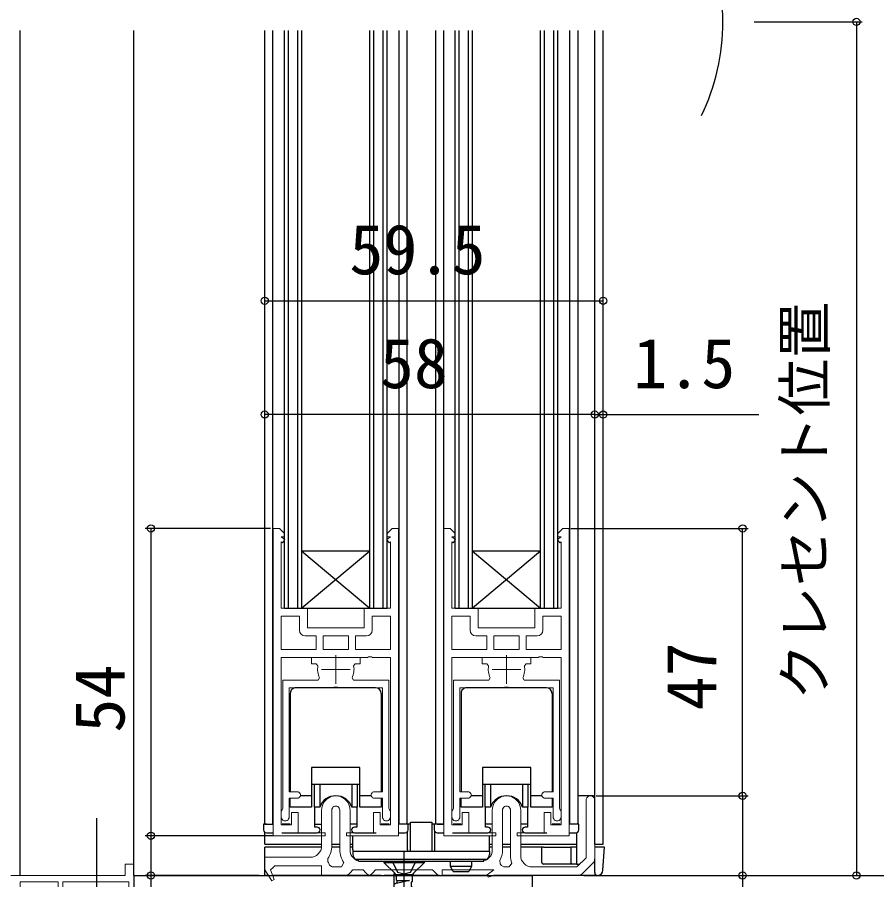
# Model space of a CAD drawing. Units: millimetres, scale not verified. Extents: x -525 to 525, y -782 to 777.
# Drawn here: x -333.5 to -182.4, y -527.2 to -375.7 of the extents above; entities that cross this region are included whole.
import ezdxf
from ezdxf.enums import TextEntityAlignment as Align

# ---------------------------------------------------------------- set-up
doc = ezdxf.new("R2010")
doc.units = ezdxf.units.MM
doc.header["$LTSCALE"] = 4
doc.layers.add('0-2_YKK_11', color=7, linetype='Continuous', lineweight=18)
for name, color, linetype in [('0-3_YKK_12', 2, 'Continuous'), ('0-4_YKK_13', 4, 'Continuous'), ('0-6_YKK_D', 6, 'Continuous'), ('0-8_YSS_K', 3, 'Continuous'), ('0-9_YSS_KE', 3, 'Continuous')]:
    doc.layers.add(name, color=color, linetype=linetype)
doc.styles.add('ＭＳ ゴシック', font='')
doc.styles.get('ＭＳ ゴシック').set_extended_font_data('MS Gothic')

msp = doc.modelspace()

# ---------------------------------------------------------------- linework, layer by layer
at = {"layer": '0-2_YKK_11'}
for p, q in [((-277.502, -487.804), (-277.502, -492.804)), ((-247.502, -487.804), (-247.502, -492.804)), ((-280.002, -490.304), (-275.002, -490.304)), ((-250.002, -490.304), (-245.002, -490.304)), ((-232.002, -523.59), (-232.002, -513.254)), ((-280.002, -515.004), (-280.002, -521.304)), ((-278.202, -521.304), (-278.202, -515.004)), ((-276.802, -515.004), (-276.802, -522.004)), ((-275.002, -522.004), (-275.002, -515.004)), ((-250.002, -515.004), (-250.002, -522.004)), ((-248.202, -522.004), (-248.202, -515.004)), ((-246.802, -515.004), (-246.802, -523.004)), ((-245.002, -523.004), (-245.002, -515.004)), ((-278.902, -524.103), (-278.909, -523.513)), ((-252.002, -524.004), (-273.002, -524.004)), ((-248.619, -524.466), (-248.694, -523.874)), ((-234.209, -526.211), (-232.295, -524.297))]:
    msp.add_line(p, q, dxfattribs=at)
for points in [[(-288.502, -465.504), (-288.502, -519.504), (-287.502, -519.504), (-279.402, -519.504), (-279.402, -519.004), (-284.102, -519.004), (-284.102, -515.404), (-285.302, -515.404), (-285.302, -517.604), (-287.102, -517.604), (-287.102, -488.204), (-271.96, -488.204), (-271.777, -488.084), (-271.227, -488.084), (-271.044, -488.204), (-267.902, -488.204), (-267.902, -517.604), (-269.702, -517.604), (-269.702, -515.404), (-270.902, -515.404), (-270.902, -519.004), (-275.602, -519.004), (-275.602, -519.504), (-267.502, -519.504), (-266.502, -519.504), (-266.502, -465.504), (-267.602, -465.504), (-268.502, -466.404), (-268.502, -467.004), (-267.902, -467.004), (-268.555, -467.469), (-268.149, -468.039), (-267.902, -467.863), (-267.902, -479.504), (-272.502, -479.504), (-272.502, -483.004), (-282.502, -483.004), (-282.502, -479.504), (-287.102, -479.504), (-287.102, -467.863)], [(-287.102, -467.863), (-286.855, -468.039), (-286.449, -467.469), (-287.102, -467.004), (-286.502, -467.004), (-286.502, -466.404), (-287.402, -465.504), (-288.502, -465.504)], [(-258.499, -465.504), (-258.499, -519.504), (-257.499, -519.504), (-249.399, -519.504), (-249.399, -519.004), (-254.099, -519.004), (-254.099, -515.404), (-255.299, -515.404), (-255.299, -517.604), (-257.099, -517.604), (-257.099, -488.204), (-241.957, -488.204), (-241.774, -488.084), (-241.224, -488.084), (-241.04, -488.204), (-237.899, -488.204), (-237.899, -517.604), (-239.699, -517.604), (-239.699, -515.404), (-240.899, -515.404), (-240.899, -519.004), (-245.599, -519.004), (-245.599, -519.504), (-237.499, -519.504), (-236.499, -519.504), (-236.499, -465.504), (-237.599, -465.504), (-238.499, -466.404), (-238.499, -467.004), (-237.899, -467.004), (-238.552, -467.469), (-238.146, -468.039), (-237.899, -467.863), (-237.899, -479.504), (-242.499, -479.504), (-242.499, -483.004), (-252.499, -483.004), (-252.499, -479.504), (-257.099, -479.504), (-257.099, -467.863)], [(-257.099, -467.863), (-256.852, -468.039), (-256.446, -467.469), (-257.099, -467.004), (-256.499, -467.004), (-256.499, -466.404), (-257.399, -465.504), (-258.499, -465.504)], [(-283.902, -483.404), (-283.902, -480.904), (-287.102, -480.904), (-287.102, -486.804)], [(-271.102, -483.404), (-271.102, -480.904), (-267.902, -480.904), (-267.902, -486.804)], [(-253.899, -483.404), (-253.899, -480.904), (-257.099, -480.904), (-257.099, -486.804)], [(-241.099, -483.404), (-241.099, -480.904), (-237.899, -480.904), (-237.899, -486.804)], [(-287.102, -486.804), (-280.952, -486.804), (-280.952, -484.404), (-282.902, -484.404)], [(-267.902, -486.804), (-274.052, -486.804), (-274.052, -484.404), (-272.102, -484.404)], [(-257.099, -486.804), (-250.949, -486.804), (-250.949, -484.404), (-252.899, -484.404)], [(-237.899, -486.804), (-244.049, -486.804), (-244.049, -484.404), (-242.099, -484.404)], [(-279.775, -488.204), (-281.802, -488.204), (-281.802, -489.304), (-280.931, -489.304), (-280.637, -489.664)], [(-274.366, -489.664), (-274.072, -489.304), (-273.202, -489.304), (-273.202, -488.204), (-275.228, -488.204)], [(-249.776, -488.204), (-251.802, -488.204), (-251.802, -489.304), (-250.931, -489.304), (-250.637, -489.664)], [(-244.367, -489.664), (-244.073, -489.304), (-243.202, -489.304), (-243.202, -488.204), (-245.228, -488.204)], [(-280.348, -491.767), (-280.614, -492.204), (-286.802, -492.204), (-286.802, -514.684), (-286.952, -514.944), (-287.102, -515.204), (-287.102, -516.204)], [(-267.902, -516.204), (-267.902, -515.204), (-268.052, -514.944), (-268.202, -514.684), (-268.202, -492.204), (-274.389, -492.204), (-274.656, -491.767)], [(-250.348, -491.767), (-250.615, -492.204), (-256.802, -492.204), (-256.802, -514.684), (-256.952, -514.944), (-257.102, -515.204), (-257.102, -516.204)], [(-237.902, -516.204), (-237.902, -515.204), (-238.052, -514.944), (-238.202, -514.684), (-238.202, -492.204), (-244.389, -492.204), (-244.656, -491.767)], [(-284.252, -511.804), (-285.702, -511.804), (-285.702, -493.504), (-277.96, -493.504), (-277.777, -493.384), (-277.227, -493.384), (-277.043, -493.504), (-269.302, -493.504), (-269.302, -511.804), (-270.752, -511.804)], [(-254.252, -511.804), (-255.702, -511.804), (-255.702, -493.504), (-247.96, -493.504), (-247.777, -493.384), (-247.227, -493.384), (-247.044, -493.504), (-239.302, -493.504), (-239.302, -511.804), (-240.752, -511.804)], [(-285.702, -516.204), (-285.702, -512.904), (-284.252, -512.904)], [(-270.752, -512.904), (-269.302, -512.904), (-269.302, -516.204)], [(-255.702, -516.204), (-255.702, -512.904), (-254.252, -512.904)], [(-233.502, -513.254), (-233.502, -523.383), (-235.123, -525.004), (-243.002, -525.004)], [(-240.752, -512.904), (-239.302, -512.904), (-239.302, -516.204)], [(-282.002, -523.304), (-290.002, -523.304), (-290.002, -525.504), (-288.748, -527.411), (-288.312, -527.181), (-289.002, -525.504), (-288.996, -525.504), (-288.5, -525.067), (-288.202, -524.804), (-280.002, -524.804), (-280.002, -526.504), (-275.502, -526.504), (-275.002, -526.004), (-274.502, -525.504), (-272.702, -525.504), (-272.202, -526.004), (-271.702, -526.504), (-271.502, -526.504), (-271.002, -526.004), (-270.502, -525.504), (-260.502, -525.504), (-260.002, -526.004), (-259.502, -526.504), (-258.802, -526.504), (-258.802, -525.504), (-249.702, -525.504), (-250.929, -526.373), (-250.72, -526.805), (-249.702, -526.504), (-234.916, -526.504)], [(-276.094, -524.213), (-276.5, -525.004), (-278.133, -525.004), (-278.607, -524.664)], [(-246.563, -524.33), (-247.032, -525.004), (-247.97, -525.004), (-248.403, -524.754)], [(-334.632, -526.504), (-314.502, -526.504), (-314.502, -524.504), (-313.002, -524.504), (-313.002, -529.504), (-313.902, -529.504), (-313.902, -527.604), (-325.502, -527.604), (-325.502, -529.504), (-326.302, -529.504), (-326.302, -527.604), (-333.002, -527.604), (-333.002, -566.504), (-335.044, -566.504)]]:
    msp.add_lwpolyline(points, dxfattribs=at)
for points in [[(-275.252, -484.404), (-279.752, -484.404), (-279.752, -486.804), (-275.252, -486.804)], [(-245.249, -484.404), (-249.749, -484.404), (-249.749, -486.804), (-245.249, -486.804)]]:
    msp.add_lwpolyline(points, close=True, dxfattribs=at)
for centre, radius, start, end in [((-282.902, -483.404), 1, 180.00001, 269.99999), ((-272.102, -483.404), 1, 270.00001, 359.99999), ((-252.899, -483.404), 1, 180.00001, 269.99999), ((-242.099, -483.404), 1, 270.00001, 359.99999), ((-277.502, -490.304), 3.2, 168.46306, 207.20291), ((-277.502, -490.304), 3.2, 332.79709, 11.53694), ((-247.502, -490.304), 3.2, 168.46306, 207.20291), ((-247.502, -490.304), 3.2, 332.79709, 11.53694), ((-284.252, -512.354), 0.55, 269.99999, 90.00001), ((-270.752, -512.354), 0.55, 89.99999, 270.00001), ((-254.252, -512.354), 0.55, 269.99999, 90.00001), ((-240.752, -512.354), 0.55, 89.99999, 270.00001), ((-277.502, -515.004), 2.5, 359.99999, 180.00001), ((-247.502, -515.004), 2.5, 359.99999, 180.00001), ((-232.752, -513.254), 0.75, 359.99999, 180.00001), ((-277.502, -515.004), 0.7, 359.99999, 180.00001), ((-247.502, -515.004), 0.7, 359.99999, 180.00001), ((-286.402, -516.204), 0.7, 179.99999, 0.00001), ((-268.602, -516.204), 0.7, 179.99999, 0.00001), ((-256.402, -516.204), 0.7, 179.99999, 0.00001), ((-238.602, -516.204), 0.7, 179.99999, 0.00001), ((-282.002, -521.304), 2, 270.00001, 359.99999), ((-282.002, -521.304), 3.8, 324.46721, 359.99999), ((-273.002, -522.004), 3.8, 179.99998, 215.54875), ((-273.002, -522.004), 2, 180.00001, 269.99999), ((-252.002, -522.004), 2, 270.00001, 359.99999), ((-252.002, -522.004), 3.8, 330.5264, 359.99998), ((-280.502, -525.304), 2, 18.66298, 36.89788), ((-243.002, -523.004), 3.8, 179.99999, 200.4162), ((-243.002, -523.004), 2, 180.00001, 269.99999), ((-233.002, -523.59), 1, 315.00003, 0.00002), ((-249.702, -525.504), 1.5, 30.00006, 43.80072), ((-234.916, -525.504), 1, 269.99998, 314.99997)]:
    msp.add_arc(centre, radius, start, end, dxfattribs=at)
at = {"layer": '0-3_YKK_12'}
for p, q in [((-333.002, -526.504), (-333.002, -378.004)), ((-290.002, -517.504), (-290.002, -378.004)), ((-288.602, -378.004), (-288.602, -517.504)), ((-286.502, -479.504), (-286.502, -378.004)), ((-285.802, -479.504), (-285.802, -378.004)), ((-284.202, -479.504), (-284.202, -378.004)), ((-283.502, -479.504), (-283.502, -378.004)), ((-271.502, -479.504), (-271.502, -378.004)), ((-270.802, -479.504), (-270.802, -378.004)), ((-269.202, -479.504), (-269.202, -378.004)), ((-268.502, -479.504), (-268.502, -378.004)), ((-266.402, -378.004), (-266.402, -517.504)), ((-265.002, -378.004), (-265.002, -517.504)), ((-259.988, -378.004), (-259.988, -517.504)), ((-258.588, -378.004), (-258.588, -517.504)), ((-256.499, -479.504), (-256.499, -378.004)), ((-255.799, -479.504), (-255.799, -378.004)), ((-254.199, -479.504), (-254.199, -378.004)), ((-253.499, -479.504), (-253.499, -378.004)), ((-241.499, -479.504), (-241.499, -378.004)), ((-240.799, -479.504), (-240.799, -378.004)), ((-239.199, -479.504), (-239.199, -378.004)), ((-238.499, -479.504), (-238.499, -378.004)), ((-236.402, -378.004), (-236.402, -517.504)), ((-234.988, -378.004), (-234.988, -517.504)), ((-232.002, -521.004), (-232.002, -378.004)), ((-230.502, -521.004), (-230.502, -378.004)), ((-271.502, -469.504), (-283.502, -479.504)), ((-241.499, -469.504), (-253.499, -479.504)), ((-286.502, -479.504), (-268.502, -479.504)), ((-256.499, -479.504), (-238.499, -479.504)), ((-289.952, -517.504), (-288.502, -517.504)), ((-286.902, -517.504), (-285.502, -517.504)), ((-281.202, -517.504), (-280.002, -517.504)), ((-273.802, -517.504), (-275.002, -517.504)), ((-268.102, -517.504), (-269.502, -517.504)), ((-264.402, -517.504), (-266.502, -517.504)), ((-258.499, -517.504), (-260.602, -517.504)), ((-255.499, -517.504), (-256.899, -517.504)), ((-250.002, -517.504), (-251.202, -517.504)), ((-243.802, -517.504), (-245.002, -517.504)), ((-238.099, -517.504), (-239.499, -517.504)), ((-234.988, -517.504), (-236.499, -517.504)), ((-290.002, -521.004), (-290.002, -518.904)), ((-290.002, -521.004), (-280.012, -521.004)), ((-278.207, -521.004), (-276.802, -521.004)), ((-275.002, -521.004), (-274.502, -521.004)), ((-250.502, -521.004), (-250.002, -521.004)), ((-248.202, -521.004), (-246.802, -521.004)), ((-245.002, -521.004), (-235.202, -521.004)), ((-232.002, -521.004), (-230.502, -521.004))]:
    msp.add_line(p, q, dxfattribs=at)
for points in [[(-271.502, -469.504), (-283.502, -469.504), (-271.502, -479.504)], [(-241.499, -469.504), (-253.499, -469.504), (-241.499, -479.504)]]:
    msp.add_lwpolyline(points, dxfattribs=at)
msp.add_arc((-247.488, -376.504), 37.999, 334.33293, 25.66707, dxfattribs=at)
at = {"layer": '0-4_YKK_13'}
for p, q in [((-270.502, -493.504), (-284.502, -493.504)), ((-240.498, -493.504), (-254.498, -493.504)), ((-285.502, -494.504), (-285.502, -511.787)), ((-269.502, -494.504), (-269.502, -511.787)), ((-255.498, -494.504), (-255.498, -511.787)), ((-239.498, -494.504), (-239.498, -511.787)), ((-273.252, -510.504), (-281.752, -510.504)), ((-280.33, -510.504), (-280.33, -514.504)), ((-274.673, -510.504), (-274.673, -514.504)), ((-243.248, -510.504), (-251.748, -510.504)), ((-250.327, -510.504), (-250.327, -514.504)), ((-244.67, -510.504), (-244.67, -514.504)), ((-281.752, -512.504), (-283.722, -512.504)), ((-271.281, -512.504), (-273.252, -512.504)), ((-251.748, -512.504), (-253.719, -512.504)), ((-241.278, -512.504), (-243.248, -512.504)), ((-232.202, -512.504), (-234.702, -512.504)), ((-232.202, -512.504), (-232.202, -512.744)), ((-273.802, -514.504), (-273.802, -518.004)), ((-243.798, -514.504), (-243.798, -518.004)), ((-319.501, -534.642), (-319.502, -516.455)), ((-290.202, -517.504), (-290.202, -518.504)), ((-289.702, -517.504), (-290.202, -517.504)), ((-289.702, -517.504), (-288.502, -517.504)), ((-273.802, -518.004), (-274.227, -518.004)), ((-268.102, -517.504), (-269.502, -517.504)), ((-264.402, -517.104), (-260.602, -517.104)), ((-264.402, -522.007), (-264.402, -517.104)), ((-260.602, -517.104), (-260.602, -522.007)), ((-260.198, -517.504), (-260.198, -518.504)), ((-259.698, -517.504), (-260.198, -517.504)), ((-259.698, -517.504), (-258.498, -517.504)), ((-243.798, -518.004), (-244.223, -518.004)), ((-238.098, -517.504), (-239.498, -517.504)), ((-289.702, -519.004), (-288.502, -519.004)), ((-287.002, -519.004), (-280.777, -519.004)), ((-274.502, -522.007), (-274.502, -519.504)), ((-274.227, -519.004), (-271.702, -519.004)), ((-266.502, -519.004), (-265.302, -519.004)), ((-264.902, -522.007), (-264.902, -518.804)), ((-260.102, -522.007), (-260.102, -518.799)), ((-259.698, -519.004), (-258.498, -519.004)), ((-256.998, -519.004), (-250.773, -519.004)), ((-250.502, -522.007), (-250.502, -519.504)), ((-244.223, -519.004), (-241.698, -519.004)), ((-241.698, -519.004), (-240.698, -519.004)), ((-240.698, -519.004), (-240.4, -519.004)), ((-236.498, -519.004), (-235.298, -519.004)), ((-290.002, -526.504), (-290.002, -521.504)), ((-280.002, -521.504), (-290.002, -521.504)), ((-276.802, -521.504), (-278.207, -521.504)), ((-274.502, -521.504), (-275.002, -521.504)), ((-274.502, -522.007), (-274.502, -522.304)), ((-274.502, -522.304), (-274.502, -522.804)), ((-250.502, -522.304), (-274.502, -522.304)), ((-265.502, -545.351), (-265.502, -522.216)), ((-264.902, -522.007), (-264.902, -522.304)), ((-264.402, -522.304), (-264.402, -522.007)), ((-260.602, -522.007), (-260.602, -522.304)), ((-260.102, -522.304), (-260.102, -522.007)), ((-250.002, -521.504), (-250.502, -521.504)), ((-250.502, -522.304), (-250.502, -522.007)), ((-250.502, -522.304), (-250.502, -522.804)), ((-246.802, -521.504), (-248.202, -521.504)), ((-241.602, -521.504), (-245.002, -521.504)), ((-241.002, -521.504), (-241.302, -521.504)), ((-241.002, -521.504), (-236.202, -521.504)), ((-236.202, -521.504), (-236.202, -524.204)), ((-235.202, -521.504), (-236.202, -521.504)), ((-231.502, -521.504), (-232.002, -521.504)), ((-230.801, -521.504), (-231.502, -521.504)), ((-273.502, -524.004), (-273.502, -523.604)), ((-273.502, -523.604), (-251.502, -523.604)), ((-269.002, -524.254), (-267.136, -526.12)), ((-263.868, -526.12), (-262.002, -524.254)), ((-257.352, -524.938), (-257.352, -524.004)), ((-253.652, -524.004), (-253.652, -524.938)), ((-251.002, -523.67), (-251.002, -523.604)), ((-232.002, -526.002), (-232.002, -523.59)), ((-256.852, -525.804), (-257.352, -524.938)), ((-253.652, -524.938), (-257.352, -524.938)), ((-256.852, -525.804), (-254.152, -525.804)), ((-253.652, -524.938), (-254.152, -525.804)), ((-235.202, -524.504), (-241.082, -524.504)), ((-234.702, -524.504), (-234.623, -524.504)), ((-289.344, -526.504), (-290.002, -526.504)), ((-269.502, -526.504), (-288.59, -526.504)), ((-269.502, -526.504), (-269.002, -526.504)), ((-259.302, -526.504), (-269.002, -526.504)), ((-267.252, -529.298), (-267.252, -526.169)), ((-266.902, -526.354), (-264.102, -526.354)), ((-259.302, -526.504), (-258.802, -526.504)), ((-250.997, -526.504), (-258.802, -526.504)), ((-243.502, -526.504), (-249.702, -526.504)), ((-231.548, -526.504), (-243.502, -526.504))]:
    msp.add_line(p, q, dxfattribs=at)
for points in [[(-269.502, -512.921), (-269.502, -514.504), (-273.252, -514.504), (-273.252, -507.504), (-281.752, -507.504), (-281.752, -514.504), (-285.502, -514.504), (-285.502, -512.921)], [(-239.498, -512.921), (-239.498, -514.504), (-243.248, -514.504), (-243.248, -507.504), (-251.748, -507.504), (-251.748, -514.504), (-255.498, -514.504), (-255.498, -512.921)], [(-280.33, -514.504), (-281.252, -514.504), (-281.252, -510.504)], [(-273.752, -510.504), (-273.752, -514.504), (-274.673, -514.504)], [(-250.327, -514.504), (-251.248, -514.504), (-251.248, -510.504)], [(-243.748, -510.504), (-243.748, -514.504), (-244.67, -514.504)], [(-280.777, -518.004), (-281.202, -518.004), (-281.202, -514.504)], [(-250.773, -518.004), (-251.198, -518.004), (-251.198, -514.504)], [(-285.502, -517.504), (-286.002, -517.504), (-286.902, -517.504)], [(-264.802, -518.504), (-264.802, -517.504), (-266.502, -517.504)], [(-255.498, -517.504), (-255.998, -517.504), (-256.898, -517.504)], [(-234.798, -518.504), (-234.798, -517.504), (-236.498, -517.504)], [(-271.702, -519.004), (-270.702, -519.004), (-270.404, -519.004)], [(-235.202, -518.995), (-235.202, -524.504), (-234.702, -524.504)], [(-241.302, -524.204), (-241.302, -521.504), (-241.602, -521.504)], [(-230.55, -525.565), (-230.302, -521.504), (-230.801, -521.504)], [(-274.002, -523.67), (-274.002, -523.604), (-251.002, -523.604)], [(-273.502, -524.004), (-251.502, -524.004), (-251.502, -523.604)], [(-267.602, -524.004), (-266.647, -525.92), (-265.502, -526.205), (-264.357, -525.92), (-263.402, -524.004)], [(-264.102, -526.685), (-264.102, -527.586), (-264.262, -527.67), (-264.262, -528.439), (-263.752, -528.704), (-263.752, -528.804), (-264.262, -529.07), (-266.742, -529.77), (-267.252, -529.504), (-263.752, -528.804)], [(-266.902, -526.685), (-266.902, -527.262), (-266.742, -527.354), (-264.562, -527.354), (-267.147, -527.95), (-266.742, -527.739), (-266.742, -527.354)]]:
    msp.add_lwpolyline(points, dxfattribs=at)
msp.add_lwpolyline([(-269.002, -524.254), (-269.002, -524.004), (-262.002, -524.004), (-262.002, -524.254)], close=True, dxfattribs=at)
for centre, radius, start, end in [((-284.502, -494.504), 1, 89.99998, 180.00002), ((-270.502, -494.504), 1, 0, 89.99998), ((-254.498, -494.504), 1, 89.99998, 180.00002), ((-240.498, -494.504), 1, 0, 89.99998), ((-277.502, -515.504), 3, 19.47123, 160.52879), ((-247.498, -515.504), 3, 19.47123, 160.52879), ((-234.702, -513.004), 0.5, 90, 124.86876), ((-280.777, -518.504), 0.5, 270, 90), ((-274.227, -518.504), 0.5, 90, 270), ((-250.773, -518.504), 0.5, 270, 90), ((-244.223, -518.504), 0.5, 90, 270), ((-289.702, -518.504), 0.5, 180, 270), ((-265.302, -518.504), 0.5, 270, 0), ((-259.698, -518.504), 0.5, 180, 270), ((-235.298, -518.504), 0.5, 270, 0), ((-273.502, -522.804), 1, 180, 240), ((-251.502, -522.804), 1, 300, 0), ((-241.002, -524.204), 0.3, 180, 270), ((-235.902, -524.204), 0.3, 180, 270), ((-231.548, -525.504), 1, 275.33842, 356.5), ((-267.702, -526.685), 0.8, 0, 44.99999), ((-263.302, -526.685), 0.8, 134.99999, 179.99998), ((-231.502, -526.002), 0.5, 180, 275.33842), ((-231.548, -525.504), 1, 270, 275.33842)]:
    msp.add_arc(centre, radius, start, end, dxfattribs=at)
at = {"layer": '0-6_YKK_D'}
for p, q in [((-203.989, -376.504), (-185.002, -376.504)), ((-186.002, -376.504), (-186.002, -526.5)), ((-290.002, -463.504), (-290.002, -424.504)), ((-290.002, -425.504), (-230.502, -425.504)), ((-230.502, -463.504), (-230.502, -424.504)), ((-290.002, -464.504), (-290.002, -444.504)), ((-232.002, -445.504), (-290.002, -445.504)), ((-232.002, -445.504), (-234.552, -445.504)), ((-232.002, -445.504), (-234.552, -445.504)), ((-232.002, -463.504), (-232.002, -444.504)), ((-232.002, -464.504), (-232.002, -444.504)), ((-232.002, -462.504), (-232.002, -444.504)), ((-232.002, -445.504), (-230.502, -445.504)), ((-232.002, -445.504), (-230.502, -445.504)), ((-230.502, -464.504), (-230.502, -444.504)), ((-230.502, -463.504), (-230.502, -444.504)), ((-230.502, -445.504), (-203.129, -445.504)), ((-230.502, -445.504), (-203.129, -445.504)), ((-289.002, -465.504), (-311.002, -465.504)), ((-310.002, -465.504), (-310.002, -519.504)), ((-236.195, -465.504), (-205.002, -465.504)), ((-206.002, -512.504), (-206.002, -465.504)), ((-231.752, -512.504), (-205.002, -512.504)), ((-231.752, -512.504), (-205.002, -512.504)), ((-288.502, -519.504), (-311.002, -519.504)), ((-288.502, -519.504), (-311.002, -519.504)), ((-291.002, -526.504), (-311.002, -526.504)), ((-233.916, -526.504), (-80.24, -526.504)), ((-230.455, -526.5), (-205.002, -526.5)), ((-230.455, -526.5), (-185.002, -526.5))]:
    msp.add_line(p, q, dxfattribs=at)
for points in [[(-206.002, -512.504), (-206.002, -526.5), (-206.002, -548.118)], [(-310.002, -519.504), (-310.002, -526.504), (-310.002, -539.531)]]:
    msp.add_lwpolyline(points, dxfattribs=at)
for centre in [(-186.002, -376.504), (-290.002, -425.504), (-230.502, -425.504), (-290.002, -445.504), (-232.002, -445.504), (-232.002, -445.504), (-232.002, -445.504), (-230.502, -445.504), (-230.502, -445.504), (-310.002, -465.504), (-206.002, -465.504), (-206.002, -512.504), (-206.002, -512.504), (-310.002, -519.504), (-310.002, -519.504), (-310.002, -526.504), (-206.002, -526.5), (-186.002, -526.5)]:
    msp.add_circle(centre, 0.637, dxfattribs=at)
at = {"layer": '0-8_YSS_K'}
msp.add_line((-313.002, -526.504), (-313.002, -378.004), dxfattribs=at)
at = {"layer": '0-9_YSS_KE'}
for p, q in [((-313.002, -526.504), (-313.002, -529.504)), ((-313.002, -526.504), (-243.002, -526.504)), ((-243.002, -526.504), (-243.002, -551.504))]:
    msp.add_line(p, q, dxfattribs=at)

# ---------------------------------------------------------------- texts
at = {"layer": '0-6_YKK_D', "style": 'ＭＳ ゴシック'}
for s, p in [('59.5', (-275.116, -423.504)), ('58', (-269.763, -443.504)), ('1.5', (-225.243, -443.504)), ('1.5', (-225.243, -443.504))]:
    msp.add_text(s, height=8.798, dxfattribs=at).set_placement(p, align=Align.BOTTOM_LEFT)
for s, height, p in [('クレセント位置', 7.331, (-189.252, -495.678)), ('47', 8.798, (-208.002, -497.493)), ('54', 8.798, (-312.002, -501.402))]:
    msp.add_text(s, height=height, rotation=90, dxfattribs=at).set_placement(p, align=Align.BOTTOM_LEFT)

doc.saveas('drawing.dxf')
